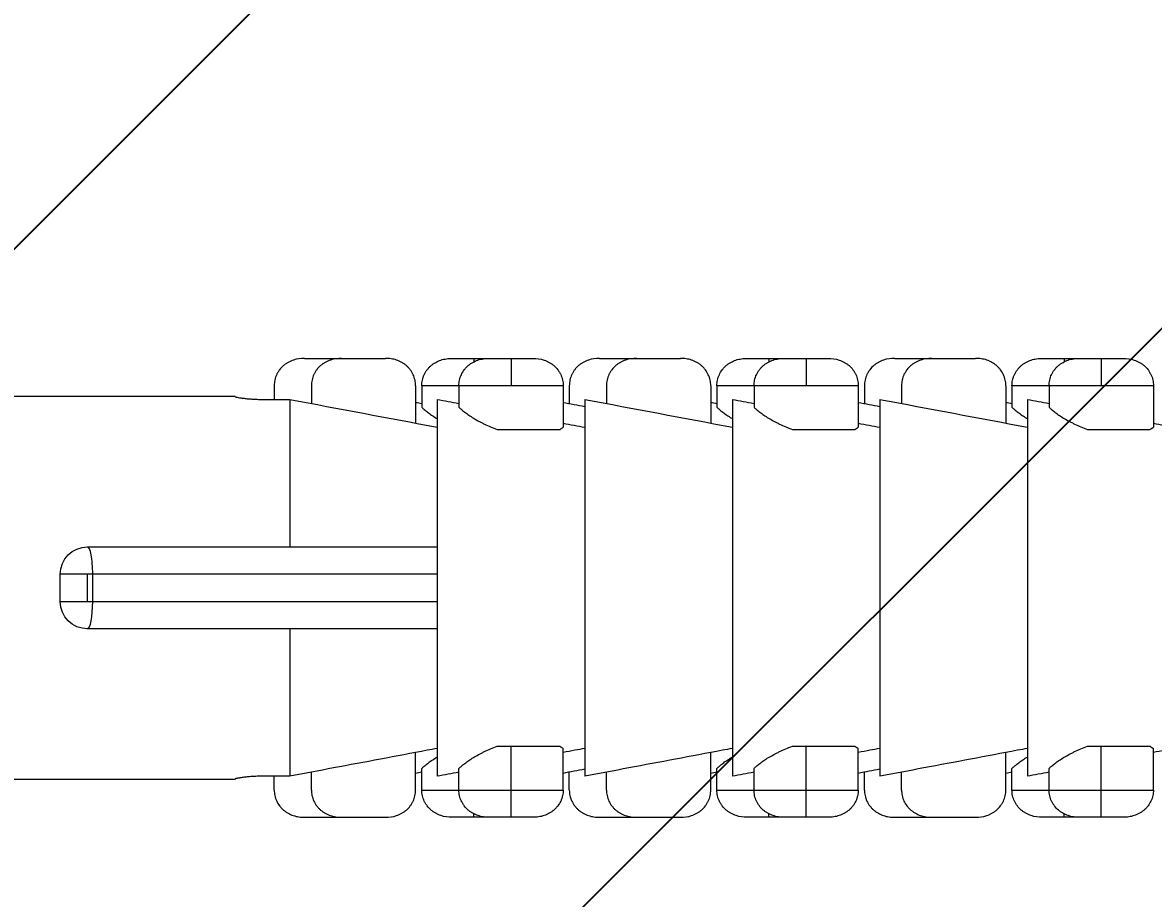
# Model space of a CAD drawing. Header units: millimetres. Extents: x 2433 to 4809, y -10272 to -6912.
# Drawn here: x 4403.31 to 4424, y -9527.09 to -9511.06 of the extents above; entities that cross this region are included whole.
import ezdxf

# ---------------------------------------------------------------- set-up
doc = ezdxf.new("R2010")
doc.units = ezdxf.units.MM
doc.layers.add('DIM', color=3, linetype='Continuous', lineweight=13)
doc.layers.add('hatch', color=2, linetype='Continuous')
doc.styles.add('ARIAL', font='arial.ttf')
doc.dimstyles.get("Standard").update_dxf_attribs({"dimtxt": 15, "dimasz": 15, "dimexe": 0.18, "dimexo": 0.0625, "dimgap": 4, "dimtad": 0, "dimtih": 1, "dimtoh": 1, "dimdec": 1, "dimdsep": 46, "dimtxsty": 'ARIAL', "dimcen": 0, "dimclrd": 3, "dimclre": 3, "dimclrt": 3, "dimadec": 0, "dimazin": 0, "dimtfac": 1, "dimtdec": 1, "dimtofl": 0, "dimtmove": 0, "dimatfit": 3, "dimfxl": 1, "dimtolj": 1, "dimtzin": 0, "dimarcsym": 0})

# ---------------------------------------------------------------- blocks, each defined once
blk = doc.blocks.new('*D52')
at = {"layer": 'Defpoints', "color": 0, "transparency": 16777216}
for p in [(4571.19, -9105.467), (4571.19, -9105.467), (4388.361, -9574.132)]:
    blk.add_point(p, dxfattribs=at)
at = {"layer": 'DIM', "color": 3, "lineweight": -2, "transparency": 16777216}
for p, q in [((4571.252, -9105.467), (4571.37, -9105.467)), ((4571.19, -9123.467), (4571.19, -9325.61)), ((4571.19, -9556.132), (4571.19, -9353.99)), ((4388.424, -9574.132), (4571.37, -9574.132))]:
    blk.add_line(p, q, dxfattribs=at)
at = {"layer": 'DIM', "color": 3, "transparency": 16777216}
for points in [[(4568.19, -9123.467), (4574.19, -9123.467), (4571.19, -9105.467)], [(4568.19, -9556.132), (4574.19, -9556.132), (4571.19, -9574.132)]]:
    blk.add_solid(points, dxfattribs=at)
at = {"layer": 'DIM', "color": 3, "transparency": 16777216, "insert": (4571.19, -9339.8), "char_height": 18, "attachment_point": 5, "style": 'ARIAL'}
blk.add_mtext('\\A1;468.7', dxfattribs=at)

msp = doc.modelspace()

# ---------------------------------------------------------------- hatches: boundary and pattern name
at = {"layer": 'hatch'}
h = msp.add_hatch(dxfattribs=at)
h.set_pattern_fill('ANSI31', color=256, scale=5)
h.set_pattern_definition([(45, (-10748.396, -4416.275), (-11.22532, 11.22532), [])])
h.paths.add_polyline_path([(4388.361, -9950.155), (4438.361, -9950.155), (4438.361, -7879.589), (4388.361, -7879.589)])

# ---------------------------------------------------------------- linework, layer by layer
at = {"linetype": 'Continuous', "lineweight": 18, "extrusion": (-1, -2.22045e-16, 0)}
for p, q in [((4408.468, -9517.203), (4409.148, -9517.203)), ((4409.148, -9517.203), (4409.948, -9517.203)), ((4411.168, -9517.203), (4411.568, -9517.203)), ((4411.568, -9517.203), (4411.854, -9517.203)), ((4411.848, -9517.203), (4412.248, -9517.203)), ((4412.248, -9517.203), (4412.648, -9517.203)), ((4413.868, -9517.203), (4414.548, -9517.203)), ((4414.548, -9517.203), (4415.348, -9517.203)), ((4416.568, -9517.203), (4416.968, -9517.203)), ((4416.968, -9517.203), (4417.254, -9517.203)), ((4417.248, -9517.203), (4417.648, -9517.203)), ((4417.648, -9517.203), (4418.048, -9517.203)), ((4419.268, -9517.203), (4419.948, -9517.203)), ((4419.948, -9517.203), (4420.748, -9517.203)), ((4421.968, -9517.203), (4422.368, -9517.203)), ((4422.368, -9517.203), (4422.654, -9517.203)), ((4422.648, -9517.203), (4423.048, -9517.203)), ((4423.048, -9517.203), (4423.448, -9517.203)), ((4407.914, -9517.703), (4407.914, -9517.955)), ((4408.594, -9517.703), (4408.594, -9518.029)), ((4410.502, -9517.703), (4410.502, -9518.389)), ((4410.614, -9517.703), (4410.614, -9518.096)), ((4411.294, -9517.703), (4411.294, -9518.096)), ((4413.202, -9517.703), (4413.202, -9518.464)), ((4413.314, -9517.703), (4413.314, -9518.029)), ((4413.994, -9517.703), (4413.994, -9518.029)), ((4415.902, -9517.703), (4415.902, -9518.389)), ((4416.014, -9517.703), (4416.014, -9518.096)), ((4416.694, -9517.703), (4416.694, -9518.096)), ((4418.602, -9517.703), (4418.602, -9518.464)), ((4418.714, -9517.703), (4418.714, -9518.029)), ((4419.394, -9517.703), (4419.394, -9518.029)), ((4421.302, -9517.703), (4421.302, -9518.389)), ((4421.414, -9517.703), (4421.414, -9518.096)), ((4422.094, -9517.703), (4422.094, -9518.096)), ((4424.002, -9517.703), (4424.002, -9518.464)), ((4407.198, -9517.903), (4402.198, -9517.903)), ((4407.198, -9517.903), (4407.198, -9517.904)), ((4407.698, -9517.955), (4408.198, -9517.955)), ((4408.198, -9517.955), (4408.198, -9520.653)), ((4410.898, -9517.955), (4410.898, -9521.403)), ((4413.598, -9517.955), (4413.598, -9521.403)), ((4416.298, -9517.955), (4416.298, -9521.403)), ((4418.998, -9517.955), (4418.998, -9521.403)), ((4421.698, -9517.955), (4421.698, -9521.403)), ((4411.996, -9518.503), (4413.14, -9518.503)), ((4417.396, -9518.503), (4418.54, -9518.503)), ((4422.796, -9518.503), (4423.94, -9518.503)), ((4404.498, -9520.653), (4410.898, -9520.653)), ((4403.998, -9521.653), (4403.998, -9521.153)), ((4410.898, -9521.403), (4410.898, -9524.851)), ((4413.598, -9521.403), (4413.598, -9524.851)), ((4416.298, -9521.403), (4416.298, -9524.851)), ((4418.998, -9521.403), (4418.998, -9524.851)), ((4421.698, -9521.403), (4421.698, -9524.851)), ((4410.898, -9522.153), (4404.498, -9522.153)), ((4408.198, -9522.153), (4408.198, -9524.851)), ((4411.996, -9524.303), (4412.248, -9524.303)), ((4412.248, -9524.303), (4413.14, -9524.303)), ((4417.396, -9524.303), (4417.648, -9524.303)), ((4417.648, -9524.303), (4418.54, -9524.303)), ((4422.796, -9524.303), (4423.048, -9524.303)), ((4423.048, -9524.303), (4423.94, -9524.303)), ((4410.502, -9525.103), (4410.502, -9524.417)), ((4413.202, -9525.103), (4413.202, -9524.341)), ((4415.902, -9525.103), (4415.902, -9524.417)), ((4418.602, -9525.103), (4418.602, -9524.341)), ((4421.302, -9525.103), (4421.302, -9524.417)), ((4424.002, -9525.103), (4424.002, -9524.341)), ((4410.614, -9525.103), (4410.614, -9524.709)), ((4411.294, -9525.103), (4411.294, -9524.709)), ((4416.014, -9525.103), (4416.014, -9524.709)), ((4416.694, -9525.103), (4416.694, -9524.709)), ((4421.414, -9525.103), (4421.414, -9524.709)), ((4422.094, -9525.103), (4422.094, -9524.709)), ((4402.198, -9524.903), (4407.198, -9524.903)), ((4407.198, -9524.901), (4407.198, -9524.903)), ((4408.198, -9524.851), (4407.698, -9524.851)), ((4407.914, -9525.103), (4407.914, -9524.851)), ((4408.594, -9525.103), (4408.594, -9524.776)), ((4413.314, -9525.103), (4413.314, -9524.776)), ((4413.994, -9525.103), (4413.994, -9524.776)), ((4418.714, -9525.103), (4418.714, -9524.776)), ((4419.394, -9525.103), (4419.394, -9524.776)), ((4408.468, -9525.603), (4409.148, -9525.603)), ((4409.148, -9525.603), (4409.948, -9525.603)), ((4411.568, -9525.603), (4411.168, -9525.603)), ((4411.852, -9525.603), (4411.568, -9525.603)), ((4412.248, -9525.603), (4411.848, -9525.603)), ((4412.648, -9525.603), (4412.248, -9525.603)), ((4413.868, -9525.603), (4414.548, -9525.603)), ((4414.548, -9525.603), (4415.348, -9525.603)), ((4416.968, -9525.603), (4416.568, -9525.603)), ((4417.248, -9525.603), (4416.968, -9525.603)), ((4417.648, -9525.603), (4417.248, -9525.603)), ((4418.048, -9525.603), (4417.648, -9525.603)), ((4419.268, -9525.603), (4419.948, -9525.603)), ((4419.948, -9525.603), (4420.748, -9525.603)), ((4422.368, -9525.603), (4421.968, -9525.603)), ((4422.652, -9525.603), (4422.368, -9525.603)), ((4423.048, -9525.603), (4422.648, -9525.603)), ((4423.448, -9525.603), (4423.048, -9525.603))]:
    msp.add_line(p, q, dxfattribs=at)
at = {"linetype": 'Continuous', "lineweight": 13, "extrusion": (-1, -2.22045e-16, 0)}
for p, q in [((4411.568, -9517.203), (4411.568, -9517.266)), ((4412.248, -9517.203), (4412.248, -9517.703)), ((4416.968, -9517.203), (4416.968, -9517.266)), ((4417.648, -9517.203), (4417.648, -9517.703)), ((4422.368, -9517.203), (4422.368, -9517.266)), ((4423.048, -9517.203), (4423.048, -9517.703)), ((4411.294, -9517.703), (4410.614, -9517.703)), ((4412.248, -9517.703), (4411.294, -9517.703)), ((4413.202, -9517.703), (4412.248, -9517.703)), ((4416.69, -9517.703), (4416.014, -9517.703)), ((4417.648, -9517.703), (4416.694, -9517.703)), ((4418.602, -9517.703), (4417.648, -9517.703)), ((4422.09, -9517.703), (4421.414, -9517.703)), ((4423.048, -9517.703), (4422.094, -9517.703)), ((4424.002, -9517.703), (4423.048, -9517.703)), ((4404.498, -9521.153), (4403.998, -9521.153)), ((4404.593, -9521.153), (4404.498, -9521.153)), ((4404.498, -9521.653), (4404.498, -9521.153)), ((4410.898, -9521.153), (4404.593, -9521.153)), ((4404.593, -9521.653), (4404.593, -9521.153)), ((4403.998, -9521.653), (4404.498, -9521.653)), ((4404.498, -9521.653), (4404.593, -9521.653)), ((4404.593, -9521.653), (4410.898, -9521.653)), ((4412.248, -9525.103), (4412.248, -9524.303)), ((4417.648, -9525.103), (4417.648, -9524.303)), ((4423.048, -9525.103), (4423.048, -9524.303)), ((4410.614, -9525.103), (4411.294, -9525.103)), ((4411.294, -9525.103), (4412.248, -9525.103)), ((4412.248, -9525.103), (4413.202, -9525.103)), ((4412.248, -9525.603), (4412.248, -9525.103)), ((4416.014, -9525.103), (4416.689, -9525.103)), ((4416.694, -9525.103), (4417.648, -9525.103)), ((4417.648, -9525.103), (4418.602, -9525.103)), ((4417.648, -9525.603), (4417.648, -9525.103)), ((4421.414, -9525.103), (4422.089, -9525.103)), ((4422.094, -9525.103), (4423.048, -9525.103)), ((4423.048, -9525.103), (4424.002, -9525.103)), ((4423.048, -9525.603), (4423.048, -9525.103)), ((4411.568, -9525.603), (4411.568, -9525.539)), ((4416.968, -9525.603), (4416.968, -9525.539)), ((4422.368, -9525.603), (4422.368, -9525.539))]:
    msp.add_line(p, q, dxfattribs=at)
at = {"linetype": 'Continuous', "lineweight": 18, "extrusion": (0, 0, -1)}
for centre, start, end in [((-4404.498, -9521.153), 0, 90), ((-4404.498, -9521.653), 270, 0)]:
    msp.add_arc(centre, 0.5, start, end, dxfattribs=at)
at = {"linetype": 'Continuous', "lineweight": 13}
for centre, start_param, end_param in [((4404.498, -9521.153), 1.570796, 3.141593), ((4404.498, -9521.653), 0, 1.570796)]:
    msp.add_ellipse(centre, major_axis=(0, -0.5), ratio=0.190423, start_param=start_param, end_param=end_param, dxfattribs=at)
at = {"linetype": 'Continuous', "lineweight": 18}
for points, knots in [([(4408.468, -9517.203), (4408.399, -9517.203), (4408.33, -9517.212), (4408.248, -9517.24), (4408.232, -9517.246), (4408.2, -9517.26), (4408.169, -9517.275), (4408.14, -9517.294), (4408.118, -9517.309), (4408.111, -9517.314), (4408.098, -9517.325), (4408.091, -9517.33), (4408.058, -9517.359), (4408.034, -9517.384), (4408.003, -9517.425), (4407.993, -9517.44), (4407.979, -9517.462), (4407.975, -9517.47), (4407.967, -9517.485), (4407.963, -9517.493), (4407.945, -9517.532), (4407.934, -9517.565), (4407.922, -9517.616), (4407.919, -9517.633), (4407.915, -9517.668), (4407.914, -9517.685), (4407.914, -9517.703)], [0, 0, 0, 0, 0.25, 0.25, 0.3125, 0.3125, 0.375, 0.4375, 0.4375, 0.46875, 0.46875, 0.5, 0.5, 0.625, 0.625, 0.6875, 0.6875, 0.71875, 0.71875, 0.75, 0.75, 0.875, 0.875, 0.9375, 0.9375, 1, 1, 1, 1]), ([(4409.148, -9517.203), (4409.078, -9517.203), (4409.01, -9517.212), (4408.927, -9517.24), (4408.911, -9517.246), (4408.879, -9517.26), (4408.848, -9517.275), (4408.819, -9517.294), (4408.798, -9517.309), (4408.791, -9517.314), (4408.777, -9517.325), (4408.77, -9517.33), (4408.737, -9517.359), (4408.713, -9517.384), (4408.682, -9517.425), (4408.672, -9517.44), (4408.659, -9517.462), (4408.655, -9517.47), (4408.646, -9517.485), (4408.642, -9517.493), (4408.624, -9517.532), (4408.613, -9517.565), (4408.602, -9517.616), (4408.599, -9517.633), (4408.595, -9517.668), (4408.594, -9517.685), (4408.594, -9517.703)], [0, 0, 0, 0, 0.25, 0.25, 0.3125, 0.3125, 0.375, 0.4375, 0.4375, 0.46875, 0.46875, 0.5, 0.5, 0.625, 0.625, 0.6875, 0.6875, 0.71875, 0.71875, 0.75, 0.75, 0.875, 0.875, 0.9375, 0.9375, 1, 1, 1, 1]), ([(4410.502, -9517.703), (4410.502, -9517.668), (4410.498, -9517.633), (4410.487, -9517.583), (4410.482, -9517.566), (4410.471, -9517.533), (4410.464, -9517.517), (4410.443, -9517.47), (4410.425, -9517.44), (4410.399, -9517.405), (4410.393, -9517.399), (4410.382, -9517.385), (4410.364, -9517.366), (4410.333, -9517.336), (4410.306, -9517.314), (4410.278, -9517.294), (4410.263, -9517.285), (4410.217, -9517.26), (4410.186, -9517.246), (4410.136, -9517.229), (4410.12, -9517.224), (4410.086, -9517.216), (4410.069, -9517.213), (4410.017, -9517.205), (4409.983, -9517.203), (4409.948, -9517.203)], [0, 0, 0, 0, 0.125, 0.125, 0.1875, 0.1875, 0.25, 0.25, 0.375, 0.375, 0.40625, 0.40625, 0.4375, 0.5, 0.5625, 0.5625, 0.625, 0.625, 0.75, 0.75, 0.8125, 0.8125, 0.875, 0.875, 1, 1, 1, 1]), ([(4410.614, -9517.703), (4410.614, -9517.668), (4410.618, -9517.633), (4410.629, -9517.583), (4410.634, -9517.566), (4410.645, -9517.533), (4410.652, -9517.517), (4410.674, -9517.47), (4410.691, -9517.44), (4410.718, -9517.405), (4410.723, -9517.399), (4410.734, -9517.385), (4410.752, -9517.366), (4410.783, -9517.336), (4410.81, -9517.314), (4410.839, -9517.294), (4410.854, -9517.285), (4410.899, -9517.26), (4410.93, -9517.246), (4410.98, -9517.229), (4410.997, -9517.224), (4411.031, -9517.216), (4411.048, -9517.213), (4411.099, -9517.205), (4411.134, -9517.203), (4411.168, -9517.203)], [0, 0, 0, 0, 0.125, 0.125, 0.1875, 0.1875, 0.25, 0.25, 0.375, 0.375, 0.40625, 0.40625, 0.4375, 0.5, 0.5625, 0.5625, 0.625, 0.625, 0.75, 0.75, 0.8125, 0.8125, 0.875, 0.875, 1, 1, 1, 1]), ([(4411.294, -9517.703), (4411.294, -9517.668), (4411.298, -9517.633), (4411.309, -9517.583), (4411.314, -9517.566), (4411.325, -9517.533), (4411.331, -9517.517), (4411.353, -9517.47), (4411.371, -9517.44), (4411.397, -9517.405), (4411.403, -9517.399), (4411.414, -9517.385), (4411.431, -9517.366), (4411.462, -9517.336), (4411.49, -9517.314), (4411.518, -9517.294), (4411.533, -9517.285), (4411.578, -9517.26), (4411.61, -9517.246), (4411.659, -9517.229), (4411.676, -9517.224), (4411.71, -9517.216), (4411.727, -9517.213), (4411.778, -9517.205), (4411.813, -9517.203), (4411.848, -9517.203)], [0, 0, 0, 0, 0.125, 0.125, 0.1875, 0.1875, 0.25, 0.25, 0.375, 0.375, 0.40625, 0.40625, 0.4375, 0.5, 0.5625, 0.5625, 0.625, 0.625, 0.75, 0.75, 0.8125, 0.8125, 0.875, 0.875, 1, 1, 1, 1]), ([(4412.648, -9517.203), (4412.718, -9517.203), (4412.786, -9517.212), (4412.868, -9517.24), (4412.885, -9517.246), (4412.916, -9517.26), (4412.947, -9517.275), (4412.977, -9517.294), (4412.998, -9517.309), (4413.005, -9517.314), (4413.019, -9517.325), (4413.026, -9517.33), (4413.059, -9517.359), (4413.082, -9517.384), (4413.114, -9517.425), (4413.123, -9517.44), (4413.137, -9517.462), (4413.141, -9517.47), (4413.149, -9517.485), (4413.153, -9517.493), (4413.172, -9517.532), (4413.183, -9517.565), (4413.194, -9517.616), (4413.197, -9517.633), (4413.201, -9517.668), (4413.202, -9517.685), (4413.202, -9517.703)], [0, 0, 0, 0, 0.25, 0.25, 0.3125, 0.3125, 0.375, 0.4375, 0.4375, 0.46875, 0.46875, 0.5, 0.5, 0.625, 0.625, 0.6875, 0.6875, 0.71875, 0.71875, 0.75, 0.75, 0.875, 0.875, 0.9375, 0.9375, 1, 1, 1, 1]), ([(4413.868, -9517.203), (4413.799, -9517.203), (4413.73, -9517.212), (4413.648, -9517.24), (4413.632, -9517.246), (4413.6, -9517.26), (4413.569, -9517.275), (4413.54, -9517.294), (4413.518, -9517.309), (4413.511, -9517.314), (4413.498, -9517.325), (4413.491, -9517.33), (4413.458, -9517.359), (4413.434, -9517.384), (4413.403, -9517.425), (4413.393, -9517.44), (4413.379, -9517.462), (4413.375, -9517.47), (4413.367, -9517.485), (4413.363, -9517.493), (4413.345, -9517.532), (4413.334, -9517.565), (4413.322, -9517.616), (4413.319, -9517.633), (4413.315, -9517.668), (4413.314, -9517.685), (4413.314, -9517.703)], [0, 0, 0, 0, 0.25, 0.25, 0.3125, 0.3125, 0.375, 0.4375, 0.4375, 0.46875, 0.46875, 0.5, 0.5, 0.625, 0.625, 0.6875, 0.6875, 0.71875, 0.71875, 0.75, 0.75, 0.875, 0.875, 0.9375, 0.9375, 1, 1, 1, 1]), ([(4414.548, -9517.203), (4414.478, -9517.203), (4414.41, -9517.212), (4414.327, -9517.24), (4414.311, -9517.246), (4414.279, -9517.26), (4414.248, -9517.275), (4414.219, -9517.294), (4414.198, -9517.309), (4414.191, -9517.314), (4414.177, -9517.325), (4414.17, -9517.33), (4414.137, -9517.359), (4414.113, -9517.384), (4414.082, -9517.425), (4414.072, -9517.44), (4414.059, -9517.462), (4414.055, -9517.47), (4414.046, -9517.485), (4414.042, -9517.493), (4414.024, -9517.532), (4414.013, -9517.565), (4414.002, -9517.616), (4413.999, -9517.633), (4413.995, -9517.668), (4413.994, -9517.685), (4413.994, -9517.703)], [0, 0, 0, 0, 0.25, 0.25, 0.3125, 0.3125, 0.375, 0.4375, 0.4375, 0.46875, 0.46875, 0.5, 0.5, 0.625, 0.625, 0.6875, 0.6875, 0.71875, 0.71875, 0.75, 0.75, 0.875, 0.875, 0.9375, 0.9375, 1, 1, 1, 1]), ([(4415.902, -9517.703), (4415.902, -9517.668), (4415.898, -9517.633), (4415.887, -9517.583), (4415.882, -9517.566), (4415.871, -9517.533), (4415.864, -9517.517), (4415.843, -9517.47), (4415.825, -9517.44), (4415.799, -9517.405), (4415.793, -9517.399), (4415.782, -9517.385), (4415.764, -9517.366), (4415.733, -9517.336), (4415.706, -9517.314), (4415.678, -9517.294), (4415.663, -9517.285), (4415.617, -9517.26), (4415.586, -9517.246), (4415.536, -9517.229), (4415.52, -9517.224), (4415.486, -9517.216), (4415.469, -9517.213), (4415.417, -9517.205), (4415.383, -9517.203), (4415.348, -9517.203)], [0, 0, 0, 0, 0.125, 0.125, 0.1875, 0.1875, 0.25, 0.25, 0.375, 0.375, 0.40625, 0.40625, 0.4375, 0.5, 0.5625, 0.5625, 0.625, 0.625, 0.75, 0.75, 0.8125, 0.8125, 0.875, 0.875, 1, 1, 1, 1]), ([(4416.014, -9517.703), (4416.014, -9517.668), (4416.018, -9517.633), (4416.029, -9517.583), (4416.034, -9517.566), (4416.045, -9517.533), (4416.052, -9517.517), (4416.074, -9517.47), (4416.091, -9517.44), (4416.118, -9517.405), (4416.123, -9517.399), (4416.134, -9517.385), (4416.152, -9517.366), (4416.183, -9517.336), (4416.21, -9517.314), (4416.239, -9517.294), (4416.254, -9517.285), (4416.299, -9517.26), (4416.33, -9517.246), (4416.38, -9517.229), (4416.397, -9517.224), (4416.431, -9517.216), (4416.448, -9517.213), (4416.499, -9517.205), (4416.534, -9517.203), (4416.568, -9517.203)], [0, 0, 0, 0, 0.125, 0.125, 0.1875, 0.1875, 0.25, 0.25, 0.375, 0.375, 0.40625, 0.40625, 0.4375, 0.5, 0.5625, 0.5625, 0.625, 0.625, 0.75, 0.75, 0.8125, 0.8125, 0.875, 0.875, 1, 1, 1, 1]), ([(4416.694, -9517.703), (4416.694, -9517.668), (4416.698, -9517.633), (4416.709, -9517.583), (4416.714, -9517.566), (4416.725, -9517.533), (4416.731, -9517.517), (4416.753, -9517.47), (4416.771, -9517.44), (4416.797, -9517.405), (4416.803, -9517.399), (4416.814, -9517.385), (4416.831, -9517.366), (4416.862, -9517.336), (4416.89, -9517.314), (4416.918, -9517.294), (4416.933, -9517.285), (4416.978, -9517.26), (4417.01, -9517.246), (4417.059, -9517.229), (4417.076, -9517.224), (4417.11, -9517.216), (4417.127, -9517.213), (4417.178, -9517.205), (4417.213, -9517.203), (4417.248, -9517.203)], [0, 0, 0, 0, 0.125, 0.125, 0.1875, 0.1875, 0.25, 0.25, 0.375, 0.375, 0.40625, 0.40625, 0.4375, 0.5, 0.5625, 0.5625, 0.625, 0.625, 0.75, 0.75, 0.8125, 0.8125, 0.875, 0.875, 1, 1, 1, 1]), ([(4418.048, -9517.203), (4418.118, -9517.203), (4418.186, -9517.212), (4418.268, -9517.24), (4418.285, -9517.246), (4418.316, -9517.26), (4418.347, -9517.275), (4418.377, -9517.294), (4418.398, -9517.309), (4418.405, -9517.314), (4418.419, -9517.325), (4418.426, -9517.33), (4418.459, -9517.359), (4418.482, -9517.384), (4418.514, -9517.425), (4418.523, -9517.44), (4418.537, -9517.462), (4418.541, -9517.47), (4418.549, -9517.485), (4418.553, -9517.493), (4418.572, -9517.532), (4418.583, -9517.565), (4418.594, -9517.616), (4418.597, -9517.633), (4418.601, -9517.668), (4418.602, -9517.685), (4418.602, -9517.703)], [0, 0, 0, 0, 0.25, 0.25, 0.3125, 0.3125, 0.375, 0.4375, 0.4375, 0.46875, 0.46875, 0.5, 0.5, 0.625, 0.625, 0.6875, 0.6875, 0.71875, 0.71875, 0.75, 0.75, 0.875, 0.875, 0.9375, 0.9375, 1, 1, 1, 1]), ([(4419.268, -9517.203), (4419.199, -9517.203), (4419.13, -9517.212), (4419.048, -9517.24), (4419.032, -9517.246), (4419, -9517.26), (4418.969, -9517.275), (4418.94, -9517.294), (4418.918, -9517.309), (4418.911, -9517.314), (4418.898, -9517.325), (4418.891, -9517.33), (4418.858, -9517.359), (4418.834, -9517.384), (4418.803, -9517.425), (4418.793, -9517.44), (4418.779, -9517.462), (4418.775, -9517.47), (4418.767, -9517.485), (4418.763, -9517.493), (4418.745, -9517.532), (4418.734, -9517.565), (4418.722, -9517.616), (4418.719, -9517.633), (4418.715, -9517.668), (4418.714, -9517.685), (4418.714, -9517.703)], [0, 0, 0, 0, 0.25, 0.25, 0.3125, 0.3125, 0.375, 0.4375, 0.4375, 0.46875, 0.46875, 0.5, 0.5, 0.625, 0.625, 0.6875, 0.6875, 0.71875, 0.71875, 0.75, 0.75, 0.875, 0.875, 0.9375, 0.9375, 1, 1, 1, 1]), ([(4419.948, -9517.203), (4419.878, -9517.203), (4419.81, -9517.212), (4419.727, -9517.24), (4419.711, -9517.246), (4419.679, -9517.26), (4419.648, -9517.275), (4419.619, -9517.294), (4419.598, -9517.309), (4419.591, -9517.314), (4419.577, -9517.325), (4419.57, -9517.33), (4419.537, -9517.359), (4419.513, -9517.384), (4419.482, -9517.425), (4419.472, -9517.44), (4419.459, -9517.462), (4419.455, -9517.47), (4419.446, -9517.485), (4419.442, -9517.493), (4419.424, -9517.532), (4419.413, -9517.565), (4419.402, -9517.616), (4419.399, -9517.633), (4419.395, -9517.668), (4419.394, -9517.685), (4419.394, -9517.703)], [0, 0, 0, 0, 0.25, 0.25, 0.3125, 0.3125, 0.375, 0.4375, 0.4375, 0.46875, 0.46875, 0.5, 0.5, 0.625, 0.625, 0.6875, 0.6875, 0.71875, 0.71875, 0.75, 0.75, 0.875, 0.875, 0.9375, 0.9375, 1, 1, 1, 1]), ([(4421.302, -9517.703), (4421.302, -9517.668), (4421.298, -9517.633), (4421.287, -9517.583), (4421.282, -9517.566), (4421.271, -9517.533), (4421.264, -9517.517), (4421.243, -9517.47), (4421.225, -9517.44), (4421.199, -9517.405), (4421.193, -9517.399), (4421.182, -9517.385), (4421.164, -9517.366), (4421.133, -9517.336), (4421.106, -9517.314), (4421.078, -9517.294), (4421.063, -9517.285), (4421.017, -9517.26), (4420.986, -9517.246), (4420.936, -9517.229), (4420.92, -9517.224), (4420.886, -9517.216), (4420.869, -9517.213), (4420.817, -9517.205), (4420.783, -9517.203), (4420.748, -9517.203)], [0, 0, 0, 0, 0.125, 0.125, 0.1875, 0.1875, 0.25, 0.25, 0.375, 0.375, 0.40625, 0.40625, 0.4375, 0.5, 0.5625, 0.5625, 0.625, 0.625, 0.75, 0.75, 0.8125, 0.8125, 0.875, 0.875, 1, 1, 1, 1]), ([(4421.414, -9517.703), (4421.414, -9517.668), (4421.418, -9517.633), (4421.429, -9517.583), (4421.434, -9517.566), (4421.445, -9517.533), (4421.452, -9517.517), (4421.474, -9517.47), (4421.491, -9517.44), (4421.518, -9517.405), (4421.523, -9517.399), (4421.534, -9517.385), (4421.552, -9517.366), (4421.583, -9517.336), (4421.61, -9517.314), (4421.639, -9517.294), (4421.654, -9517.285), (4421.699, -9517.26), (4421.73, -9517.246), (4421.78, -9517.229), (4421.797, -9517.224), (4421.831, -9517.216), (4421.848, -9517.213), (4421.899, -9517.205), (4421.934, -9517.203), (4421.968, -9517.203)], [0, 0, 0, 0, 0.125, 0.125, 0.1875, 0.1875, 0.25, 0.25, 0.375, 0.375, 0.40625, 0.40625, 0.4375, 0.5, 0.5625, 0.5625, 0.625, 0.625, 0.75, 0.75, 0.8125, 0.8125, 0.875, 0.875, 1, 1, 1, 1]), ([(4422.094, -9517.703), (4422.094, -9517.668), (4422.098, -9517.633), (4422.109, -9517.583), (4422.114, -9517.566), (4422.125, -9517.533), (4422.131, -9517.517), (4422.153, -9517.47), (4422.171, -9517.44), (4422.197, -9517.405), (4422.203, -9517.399), (4422.214, -9517.385), (4422.231, -9517.366), (4422.262, -9517.336), (4422.29, -9517.314), (4422.318, -9517.294), (4422.333, -9517.285), (4422.378, -9517.26), (4422.41, -9517.246), (4422.459, -9517.229), (4422.476, -9517.224), (4422.51, -9517.216), (4422.527, -9517.213), (4422.578, -9517.205), (4422.613, -9517.203), (4422.648, -9517.203)], [0, 0, 0, 0, 0.125, 0.125, 0.1875, 0.1875, 0.25, 0.25, 0.375, 0.375, 0.40625, 0.40625, 0.4375, 0.5, 0.5625, 0.5625, 0.625, 0.625, 0.75, 0.75, 0.8125, 0.8125, 0.875, 0.875, 1, 1, 1, 1]), ([(4423.448, -9517.203), (4423.518, -9517.203), (4423.586, -9517.212), (4423.668, -9517.24), (4423.685, -9517.246), (4423.716, -9517.26), (4423.747, -9517.275), (4423.777, -9517.294), (4423.798, -9517.309), (4423.805, -9517.314), (4423.819, -9517.325), (4423.826, -9517.33), (4423.859, -9517.359), (4423.882, -9517.384), (4423.914, -9517.425), (4423.923, -9517.44), (4423.937, -9517.462), (4423.941, -9517.47), (4423.949, -9517.485), (4423.953, -9517.493), (4423.972, -9517.532), (4423.983, -9517.565), (4423.994, -9517.616), (4423.997, -9517.633), (4424.001, -9517.668), (4424.002, -9517.685), (4424.002, -9517.703)], [0, 0, 0, 0, 0.25, 0.25, 0.3125, 0.3125, 0.375, 0.4375, 0.4375, 0.46875, 0.46875, 0.5, 0.5, 0.625, 0.625, 0.6875, 0.6875, 0.71875, 0.71875, 0.75, 0.75, 0.875, 0.875, 0.9375, 0.9375, 1, 1, 1, 1]), ([(4407.198, -9517.904), (4407.198, -9517.905), (4407.201, -9517.907), (4407.211, -9517.909), (4407.215, -9517.91), (4407.224, -9517.913), (4407.23, -9517.914), (4407.249, -9517.917), (4407.264, -9517.92), (4407.291, -9517.925), (4407.301, -9517.926), (4407.322, -9517.929), (4407.333, -9517.931), (4407.367, -9517.935), (4407.392, -9517.938), (4407.426, -9517.942), (4407.433, -9517.942), (4407.447, -9517.944), (4407.469, -9517.945), (4407.506, -9517.948), (4407.536, -9517.95), (4407.567, -9517.952), (4407.584, -9517.952), (4407.632, -9517.954), (4407.665, -9517.955), (4407.698, -9517.955)], [0, 0, 0, 0, 0.125, 0.125, 0.1875, 0.1875, 0.25, 0.25, 0.375, 0.375, 0.4375, 0.4375, 0.5, 0.5, 0.625, 0.625, 0.65625, 0.65625, 0.6875, 0.75, 0.8125, 0.8125, 0.875, 0.875, 1, 1, 1, 1]), ([(4410.614, -9518.096), (4410.628, -9518.11), (4410.643, -9518.125), (4410.679, -9518.156), (4410.699, -9518.172), (4410.733, -9518.198), (4410.744, -9518.206), (4410.769, -9518.224), (4410.782, -9518.233), (4410.822, -9518.26), (4410.85, -9518.278), (4410.883, -9518.298), (4410.885, -9518.299), (4410.888, -9518.301)], [0, 0, 0, 0, 0.244671, 0.244671, 0.489341, 0.489341, 0.611677, 0.611677, 0.734012, 0.734012, 0.978683, 0.978683, 1, 1, 1, 1]), ([(4411.294, -9518.096), (4411.307, -9518.11), (4411.323, -9518.125), (4411.358, -9518.156), (4411.378, -9518.172), (4411.412, -9518.198), (4411.424, -9518.206), (4411.448, -9518.224), (4411.461, -9518.233), (4411.501, -9518.26), (4411.529, -9518.278), (4411.589, -9518.314), (4411.621, -9518.333), (4411.672, -9518.36), (4411.689, -9518.369), (4411.724, -9518.387), (4411.742, -9518.396), (4411.797, -9518.423), (4411.835, -9518.44), (4411.913, -9518.472), (4411.954, -9518.488), (4411.996, -9518.503)], [0, 0, 0, 0, 0.125, 0.125, 0.25, 0.25, 0.3125, 0.3125, 0.375, 0.375, 0.5, 0.5, 0.625, 0.625, 0.6875, 0.6875, 0.75, 0.75, 0.875, 0.875, 1, 1, 1, 1]), ([(4416.014, -9518.096), (4416.028, -9518.11), (4416.043, -9518.125), (4416.079, -9518.156), (4416.099, -9518.172), (4416.133, -9518.198), (4416.144, -9518.206), (4416.169, -9518.224), (4416.182, -9518.233), (4416.222, -9518.26), (4416.25, -9518.278), (4416.283, -9518.298), (4416.285, -9518.299), (4416.288, -9518.301)], [0, 0, 0, 0, 0.244671, 0.244671, 0.489341, 0.489341, 0.611677, 0.611677, 0.734012, 0.734012, 0.978683, 0.978683, 1, 1, 1, 1]), ([(4416.694, -9518.096), (4416.707, -9518.11), (4416.723, -9518.125), (4416.758, -9518.156), (4416.778, -9518.172), (4416.812, -9518.198), (4416.824, -9518.206), (4416.848, -9518.224), (4416.861, -9518.233), (4416.901, -9518.26), (4416.929, -9518.278), (4416.989, -9518.314), (4417.021, -9518.333), (4417.072, -9518.36), (4417.089, -9518.369), (4417.124, -9518.387), (4417.142, -9518.396), (4417.197, -9518.423), (4417.235, -9518.44), (4417.313, -9518.472), (4417.354, -9518.488), (4417.396, -9518.503)], [0, 0, 0, 0, 0.125, 0.125, 0.25, 0.25, 0.3125, 0.3125, 0.375, 0.375, 0.5, 0.5, 0.625, 0.625, 0.6875, 0.6875, 0.75, 0.75, 0.875, 0.875, 1, 1, 1, 1]), ([(4421.414, -9518.096), (4421.428, -9518.11), (4421.443, -9518.125), (4421.479, -9518.156), (4421.499, -9518.172), (4421.533, -9518.198), (4421.544, -9518.206), (4421.569, -9518.224), (4421.582, -9518.233), (4421.622, -9518.26), (4421.65, -9518.278), (4421.683, -9518.298), (4421.685, -9518.299), (4421.688, -9518.301)], [0, 0, 0, 0, 0.244671, 0.244671, 0.489341, 0.489341, 0.611677, 0.611677, 0.734012, 0.734012, 0.978683, 0.978683, 1, 1, 1, 1]), ([(4422.094, -9518.096), (4422.107, -9518.11), (4422.123, -9518.125), (4422.158, -9518.156), (4422.178, -9518.172), (4422.212, -9518.198), (4422.224, -9518.206), (4422.248, -9518.224), (4422.261, -9518.233), (4422.301, -9518.26), (4422.329, -9518.278), (4422.389, -9518.314), (4422.421, -9518.333), (4422.472, -9518.36), (4422.489, -9518.369), (4422.524, -9518.387), (4422.542, -9518.396), (4422.597, -9518.423), (4422.635, -9518.44), (4422.713, -9518.472), (4422.754, -9518.488), (4422.796, -9518.503)], [0, 0, 0, 0, 0.125, 0.125, 0.25, 0.25, 0.3125, 0.3125, 0.375, 0.375, 0.5, 0.5, 0.625, 0.625, 0.6875, 0.6875, 0.75, 0.75, 0.875, 0.875, 1, 1, 1, 1]), ([(4411.294, -9524.709), (4411.307, -9524.695), (4411.323, -9524.681), (4411.358, -9524.649), (4411.378, -9524.633), (4411.412, -9524.608), (4411.424, -9524.599), (4411.448, -9524.582), (4411.461, -9524.573), (4411.501, -9524.546), (4411.529, -9524.528), (4411.589, -9524.491), (4411.621, -9524.473), (4411.672, -9524.446), (4411.689, -9524.437), (4411.724, -9524.418), (4411.742, -9524.409), (4411.797, -9524.383), (4411.835, -9524.366), (4411.913, -9524.333), (4411.954, -9524.318), (4411.996, -9524.303)], [0, 0, 0, 0, 0.125, 0.125, 0.25, 0.25, 0.3125, 0.3125, 0.375, 0.375, 0.5, 0.5, 0.625, 0.625, 0.6875, 0.6875, 0.75, 0.75, 0.875, 0.875, 1, 1, 1, 1]), ([(4416.694, -9524.709), (4416.707, -9524.695), (4416.723, -9524.681), (4416.758, -9524.649), (4416.778, -9524.633), (4416.812, -9524.608), (4416.824, -9524.599), (4416.848, -9524.582), (4416.861, -9524.573), (4416.901, -9524.546), (4416.929, -9524.528), (4416.989, -9524.491), (4417.021, -9524.473), (4417.072, -9524.446), (4417.089, -9524.437), (4417.124, -9524.418), (4417.142, -9524.409), (4417.197, -9524.383), (4417.235, -9524.366), (4417.313, -9524.333), (4417.354, -9524.318), (4417.396, -9524.303)], [0, 0, 0, 0, 0.125, 0.125, 0.25, 0.25, 0.3125, 0.3125, 0.375, 0.375, 0.5, 0.5, 0.625, 0.625, 0.6875, 0.6875, 0.75, 0.75, 0.875, 0.875, 1, 1, 1, 1]), ([(4422.094, -9524.709), (4422.107, -9524.695), (4422.123, -9524.681), (4422.158, -9524.649), (4422.178, -9524.633), (4422.212, -9524.608), (4422.224, -9524.599), (4422.248, -9524.582), (4422.261, -9524.573), (4422.301, -9524.546), (4422.329, -9524.528), (4422.389, -9524.491), (4422.421, -9524.473), (4422.472, -9524.446), (4422.489, -9524.437), (4422.524, -9524.418), (4422.542, -9524.409), (4422.597, -9524.383), (4422.635, -9524.366), (4422.713, -9524.333), (4422.754, -9524.318), (4422.796, -9524.303)], [0, 0, 0, 0, 0.125, 0.125, 0.25, 0.25, 0.3125, 0.3125, 0.375, 0.375, 0.5, 0.5, 0.625, 0.625, 0.6875, 0.6875, 0.75, 0.75, 0.875, 0.875, 1, 1, 1, 1]), ([(4410.898, -9524.342), (4410.837, -9524.354), (4410.776, -9524.365), (4410.144, -9524.485), (4409.572, -9524.592), (4408.733, -9524.75), (4408.465, -9524.801), (4408.198, -9524.851)], [0, 0, 0, 0, 0.067447, 0.067447, 0.702741, 0.702741, 1, 1, 1, 1]), ([(4410.614, -9524.709), (4410.628, -9524.695), (4410.643, -9524.681), (4410.679, -9524.649), (4410.699, -9524.633), (4410.733, -9524.608), (4410.744, -9524.599), (4410.769, -9524.582), (4410.782, -9524.573), (4410.822, -9524.546), (4410.85, -9524.528), (4410.883, -9524.508), (4410.885, -9524.506), (4410.888, -9524.505)], [0, 0, 0, 0, 0.244671, 0.244671, 0.489341, 0.489341, 0.611677, 0.611677, 0.734012, 0.734012, 0.978683, 0.978683, 1, 1, 1, 1]), ([(4413.598, -9524.342), (4413.537, -9524.354), (4413.476, -9524.365), (4413.344, -9524.39), (4413.273, -9524.404), (4413.202, -9524.417)], [0, 0, 0, 0, 0.459752, 0.459752, 1, 1, 1, 1]), ([(4416.298, -9524.342), (4416.237, -9524.354), (4416.176, -9524.365), (4415.544, -9524.485), (4414.972, -9524.592), (4414.133, -9524.75), (4413.865, -9524.801), (4413.598, -9524.851)], [0, 0, 0, 0, 0.067447, 0.067447, 0.702741, 0.702741, 1, 1, 1, 1]), ([(4416.014, -9524.709), (4416.028, -9524.695), (4416.043, -9524.681), (4416.079, -9524.649), (4416.099, -9524.633), (4416.133, -9524.608), (4416.144, -9524.599), (4416.169, -9524.582), (4416.182, -9524.573), (4416.222, -9524.546), (4416.25, -9524.528), (4416.283, -9524.508), (4416.285, -9524.506), (4416.288, -9524.505)], [0, 0, 0, 0, 0.244671, 0.244671, 0.489341, 0.489341, 0.611677, 0.611677, 0.734012, 0.734012, 0.978683, 0.978683, 1, 1, 1, 1]), ([(4418.998, -9524.342), (4418.937, -9524.354), (4418.876, -9524.365), (4418.744, -9524.39), (4418.673, -9524.404), (4418.602, -9524.417)], [0, 0, 0, 0, 0.459752, 0.459752, 1, 1, 1, 1]), ([(4421.698, -9524.342), (4421.637, -9524.354), (4421.576, -9524.365), (4420.944, -9524.485), (4420.372, -9524.592), (4419.533, -9524.75), (4419.265, -9524.801), (4418.998, -9524.851)], [0, 0, 0, 0, 0.067447, 0.067447, 0.702741, 0.702741, 1, 1, 1, 1]), ([(4421.414, -9524.709), (4421.428, -9524.695), (4421.443, -9524.681), (4421.479, -9524.649), (4421.499, -9524.633), (4421.533, -9524.608), (4421.544, -9524.599), (4421.569, -9524.582), (4421.582, -9524.573), (4421.622, -9524.546), (4421.65, -9524.528), (4421.683, -9524.508), (4421.685, -9524.506), (4421.688, -9524.505)], [0, 0, 0, 0, 0.244671, 0.244671, 0.489341, 0.489341, 0.611677, 0.611677, 0.734012, 0.734012, 0.978683, 0.978683, 1, 1, 1, 1]), ([(4424.398, -9524.342), (4424.337, -9524.354), (4424.276, -9524.365), (4424.144, -9524.39), (4424.073, -9524.404), (4424.002, -9524.417)], [0, 0, 0, 0, 0.459752, 0.459752, 1, 1, 1, 1]), ([(4407.698, -9524.851), (4407.665, -9524.851), (4407.632, -9524.852), (4407.584, -9524.853), (4407.568, -9524.854), (4407.537, -9524.855), (4407.521, -9524.856), (4407.476, -9524.859), (4407.447, -9524.862), (4407.407, -9524.866), (4407.393, -9524.867), (4407.368, -9524.87), (4407.356, -9524.872), (4407.321, -9524.876), (4407.301, -9524.879), (4407.278, -9524.883), (4407.273, -9524.884), (4407.265, -9524.885), (4407.253, -9524.887), (4407.235, -9524.891), (4407.224, -9524.893), (4407.215, -9524.895), (4407.211, -9524.896), (4407.201, -9524.899), (4407.198, -9524.9), (4407.198, -9524.901)], [0, 0, 0, 0, 0.125, 0.125, 0.1875, 0.1875, 0.25, 0.25, 0.375, 0.375, 0.4375, 0.4375, 0.5, 0.5, 0.625, 0.625, 0.65625, 0.65625, 0.6875, 0.75, 0.8125, 0.8125, 0.875, 0.875, 1, 1, 1, 1]), ([(4407.914, -9525.103), (4407.914, -9525.138), (4407.918, -9525.172), (4407.929, -9525.223), (4407.934, -9525.239), (4407.945, -9525.273), (4407.952, -9525.289), (4407.974, -9525.336), (4407.991, -9525.365), (4408.018, -9525.4), (4408.023, -9525.407), (4408.034, -9525.42), (4408.052, -9525.44), (4408.083, -9525.47), (4408.11, -9525.491), (4408.139, -9525.511), (4408.154, -9525.521), (4408.199, -9525.546), (4408.23, -9525.56), (4408.28, -9525.577), (4408.297, -9525.581), (4408.331, -9525.589), (4408.348, -9525.593), (4408.399, -9525.6), (4408.434, -9525.603), (4408.468, -9525.603)], [0, 0, 0, 0, 0.125, 0.125, 0.1875, 0.1875, 0.25, 0.25, 0.375, 0.375, 0.40625, 0.40625, 0.4375, 0.5, 0.5625, 0.5625, 0.625, 0.625, 0.75, 0.75, 0.8125, 0.8125, 0.875, 0.875, 1, 1, 1, 1]), ([(4408.594, -9525.103), (4408.594, -9525.138), (4408.598, -9525.172), (4408.609, -9525.223), (4408.614, -9525.239), (4408.625, -9525.273), (4408.631, -9525.289), (4408.653, -9525.336), (4408.671, -9525.365), (4408.697, -9525.4), (4408.703, -9525.407), (4408.714, -9525.42), (4408.731, -9525.44), (4408.762, -9525.47), (4408.79, -9525.491), (4408.818, -9525.511), (4408.833, -9525.521), (4408.878, -9525.546), (4408.91, -9525.56), (4408.959, -9525.577), (4408.976, -9525.581), (4409.01, -9525.589), (4409.027, -9525.593), (4409.078, -9525.6), (4409.113, -9525.603), (4409.148, -9525.603)], [0, 0, 0, 0, 0.125, 0.125, 0.1875, 0.1875, 0.25, 0.25, 0.375, 0.375, 0.40625, 0.40625, 0.4375, 0.5, 0.5625, 0.5625, 0.625, 0.625, 0.75, 0.75, 0.8125, 0.8125, 0.875, 0.875, 1, 1, 1, 1]), ([(4409.948, -9525.603), (4410.018, -9525.603), (4410.086, -9525.593), (4410.168, -9525.566), (4410.185, -9525.56), (4410.216, -9525.546), (4410.247, -9525.53), (4410.277, -9525.512), (4410.298, -9525.497), (4410.305, -9525.492), (4410.319, -9525.481), (4410.326, -9525.475), (4410.359, -9525.447), (4410.382, -9525.422), (4410.414, -9525.38), (4410.423, -9525.366), (4410.437, -9525.344), (4410.441, -9525.336), (4410.449, -9525.321), (4410.453, -9525.313), (4410.472, -9525.274), (4410.483, -9525.241), (4410.494, -9525.19), (4410.497, -9525.173), (4410.501, -9525.138), (4410.502, -9525.12), (4410.502, -9525.103)], [0, 0, 0, 0, 0.25, 0.25, 0.3125, 0.3125, 0.375, 0.4375, 0.4375, 0.46875, 0.46875, 0.5, 0.5, 0.625, 0.625, 0.6875, 0.6875, 0.71875, 0.71875, 0.75, 0.75, 0.875, 0.875, 0.9375, 0.9375, 1, 1, 1, 1]), ([(4411.168, -9525.603), (4411.099, -9525.603), (4411.03, -9525.593), (4410.948, -9525.566), (4410.932, -9525.56), (4410.9, -9525.546), (4410.869, -9525.53), (4410.84, -9525.512), (4410.818, -9525.497), (4410.811, -9525.492), (4410.798, -9525.481), (4410.791, -9525.475), (4410.758, -9525.447), (4410.734, -9525.422), (4410.703, -9525.38), (4410.693, -9525.366), (4410.679, -9525.344), (4410.675, -9525.336), (4410.667, -9525.321), (4410.663, -9525.313), (4410.645, -9525.274), (4410.634, -9525.241), (4410.622, -9525.19), (4410.619, -9525.173), (4410.615, -9525.138), (4410.614, -9525.12), (4410.614, -9525.103)], [0, 0, 0, 0, 0.25, 0.25, 0.3125, 0.3125, 0.375, 0.4375, 0.4375, 0.46875, 0.46875, 0.5, 0.5, 0.625, 0.625, 0.6875, 0.6875, 0.71875, 0.71875, 0.75, 0.75, 0.875, 0.875, 0.9375, 0.9375, 1, 1, 1, 1]), ([(4411.848, -9525.603), (4411.778, -9525.603), (4411.71, -9525.593), (4411.627, -9525.566), (4411.611, -9525.56), (4411.579, -9525.546), (4411.548, -9525.53), (4411.519, -9525.512), (4411.498, -9525.497), (4411.491, -9525.492), (4411.477, -9525.481), (4411.47, -9525.475), (4411.437, -9525.447), (4411.413, -9525.422), (4411.382, -9525.38), (4411.372, -9525.366), (4411.359, -9525.344), (4411.355, -9525.336), (4411.346, -9525.321), (4411.342, -9525.313), (4411.324, -9525.274), (4411.313, -9525.241), (4411.302, -9525.19), (4411.299, -9525.173), (4411.295, -9525.138), (4411.294, -9525.12), (4411.294, -9525.103)], [0, 0, 0, 0, 0.25, 0.25, 0.3125, 0.3125, 0.375, 0.4375, 0.4375, 0.46875, 0.46875, 0.5, 0.5, 0.625, 0.625, 0.6875, 0.6875, 0.71875, 0.71875, 0.75, 0.75, 0.875, 0.875, 0.9375, 0.9375, 1, 1, 1, 1]), ([(4413.202, -9525.103), (4413.202, -9525.138), (4413.198, -9525.172), (4413.187, -9525.223), (4413.182, -9525.239), (4413.171, -9525.273), (4413.164, -9525.289), (4413.143, -9525.336), (4413.125, -9525.365), (4413.099, -9525.4), (4413.093, -9525.407), (4413.082, -9525.42), (4413.064, -9525.44), (4413.033, -9525.47), (4413.006, -9525.491), (4412.978, -9525.511), (4412.963, -9525.521), (4412.917, -9525.546), (4412.886, -9525.56), (4412.836, -9525.577), (4412.82, -9525.581), (4412.786, -9525.589), (4412.769, -9525.593), (4412.717, -9525.6), (4412.683, -9525.603), (4412.648, -9525.603)], [0, 0, 0, 0, 0.125, 0.125, 0.1875, 0.1875, 0.25, 0.25, 0.375, 0.375, 0.40625, 0.40625, 0.4375, 0.5, 0.5625, 0.5625, 0.625, 0.625, 0.75, 0.75, 0.8125, 0.8125, 0.875, 0.875, 1, 1, 1, 1]), ([(4413.314, -9525.103), (4413.314, -9525.138), (4413.318, -9525.172), (4413.329, -9525.223), (4413.334, -9525.239), (4413.345, -9525.273), (4413.352, -9525.289), (4413.374, -9525.336), (4413.391, -9525.365), (4413.418, -9525.4), (4413.423, -9525.407), (4413.434, -9525.42), (4413.452, -9525.44), (4413.483, -9525.47), (4413.51, -9525.491), (4413.539, -9525.511), (4413.554, -9525.521), (4413.599, -9525.546), (4413.63, -9525.56), (4413.68, -9525.577), (4413.697, -9525.581), (4413.731, -9525.589), (4413.748, -9525.593), (4413.799, -9525.6), (4413.834, -9525.603), (4413.868, -9525.603)], [0, 0, 0, 0, 0.125, 0.125, 0.1875, 0.1875, 0.25, 0.25, 0.375, 0.375, 0.40625, 0.40625, 0.4375, 0.5, 0.5625, 0.5625, 0.625, 0.625, 0.75, 0.75, 0.8125, 0.8125, 0.875, 0.875, 1, 1, 1, 1]), ([(4413.994, -9525.103), (4413.994, -9525.138), (4413.998, -9525.172), (4414.009, -9525.223), (4414.014, -9525.239), (4414.025, -9525.273), (4414.031, -9525.289), (4414.053, -9525.336), (4414.071, -9525.365), (4414.097, -9525.4), (4414.103, -9525.407), (4414.114, -9525.42), (4414.131, -9525.44), (4414.162, -9525.47), (4414.19, -9525.491), (4414.218, -9525.511), (4414.233, -9525.521), (4414.278, -9525.546), (4414.31, -9525.56), (4414.359, -9525.577), (4414.376, -9525.581), (4414.41, -9525.589), (4414.427, -9525.593), (4414.478, -9525.6), (4414.513, -9525.603), (4414.548, -9525.603)], [0, 0, 0, 0, 0.125, 0.125, 0.1875, 0.1875, 0.25, 0.25, 0.375, 0.375, 0.40625, 0.40625, 0.4375, 0.5, 0.5625, 0.5625, 0.625, 0.625, 0.75, 0.75, 0.8125, 0.8125, 0.875, 0.875, 1, 1, 1, 1]), ([(4415.348, -9525.603), (4415.418, -9525.603), (4415.486, -9525.593), (4415.568, -9525.566), (4415.585, -9525.56), (4415.616, -9525.546), (4415.647, -9525.53), (4415.677, -9525.512), (4415.698, -9525.497), (4415.705, -9525.492), (4415.719, -9525.481), (4415.726, -9525.475), (4415.759, -9525.447), (4415.782, -9525.422), (4415.814, -9525.38), (4415.823, -9525.366), (4415.837, -9525.344), (4415.841, -9525.336), (4415.849, -9525.321), (4415.853, -9525.313), (4415.872, -9525.274), (4415.883, -9525.241), (4415.894, -9525.19), (4415.897, -9525.173), (4415.901, -9525.138), (4415.902, -9525.12), (4415.902, -9525.103)], [0, 0, 0, 0, 0.25, 0.25, 0.3125, 0.3125, 0.375, 0.4375, 0.4375, 0.46875, 0.46875, 0.5, 0.5, 0.625, 0.625, 0.6875, 0.6875, 0.71875, 0.71875, 0.75, 0.75, 0.875, 0.875, 0.9375, 0.9375, 1, 1, 1, 1]), ([(4416.568, -9525.603), (4416.499, -9525.603), (4416.43, -9525.593), (4416.348, -9525.566), (4416.332, -9525.56), (4416.3, -9525.546), (4416.269, -9525.53), (4416.24, -9525.512), (4416.218, -9525.497), (4416.211, -9525.492), (4416.198, -9525.481), (4416.191, -9525.475), (4416.158, -9525.447), (4416.134, -9525.422), (4416.103, -9525.38), (4416.093, -9525.366), (4416.079, -9525.344), (4416.075, -9525.336), (4416.067, -9525.321), (4416.063, -9525.313), (4416.045, -9525.274), (4416.034, -9525.241), (4416.022, -9525.19), (4416.019, -9525.173), (4416.015, -9525.138), (4416.014, -9525.12), (4416.014, -9525.103)], [0, 0, 0, 0, 0.25, 0.25, 0.3125, 0.3125, 0.375, 0.4375, 0.4375, 0.46875, 0.46875, 0.5, 0.5, 0.625, 0.625, 0.6875, 0.6875, 0.71875, 0.71875, 0.75, 0.75, 0.875, 0.875, 0.9375, 0.9375, 1, 1, 1, 1]), ([(4417.248, -9525.603), (4417.178, -9525.603), (4417.11, -9525.593), (4417.027, -9525.566), (4417.011, -9525.56), (4416.979, -9525.546), (4416.948, -9525.53), (4416.919, -9525.512), (4416.898, -9525.497), (4416.891, -9525.492), (4416.877, -9525.481), (4416.87, -9525.475), (4416.837, -9525.447), (4416.813, -9525.422), (4416.782, -9525.38), (4416.772, -9525.366), (4416.759, -9525.344), (4416.755, -9525.336), (4416.746, -9525.321), (4416.742, -9525.313), (4416.724, -9525.274), (4416.713, -9525.241), (4416.702, -9525.19), (4416.699, -9525.173), (4416.695, -9525.138), (4416.694, -9525.12), (4416.694, -9525.103)], [0, 0, 0, 0, 0.25, 0.25, 0.3125, 0.3125, 0.375, 0.4375, 0.4375, 0.46875, 0.46875, 0.5, 0.5, 0.625, 0.625, 0.6875, 0.6875, 0.71875, 0.71875, 0.75, 0.75, 0.875, 0.875, 0.9375, 0.9375, 1, 1, 1, 1]), ([(4418.602, -9525.103), (4418.602, -9525.138), (4418.598, -9525.172), (4418.587, -9525.223), (4418.582, -9525.239), (4418.571, -9525.273), (4418.564, -9525.289), (4418.543, -9525.336), (4418.525, -9525.365), (4418.499, -9525.4), (4418.493, -9525.407), (4418.482, -9525.42), (4418.464, -9525.44), (4418.433, -9525.47), (4418.406, -9525.491), (4418.378, -9525.511), (4418.363, -9525.521), (4418.317, -9525.546), (4418.286, -9525.56), (4418.236, -9525.577), (4418.22, -9525.581), (4418.186, -9525.589), (4418.169, -9525.593), (4418.117, -9525.6), (4418.083, -9525.603), (4418.048, -9525.603)], [0, 0, 0, 0, 0.125, 0.125, 0.1875, 0.1875, 0.25, 0.25, 0.375, 0.375, 0.40625, 0.40625, 0.4375, 0.5, 0.5625, 0.5625, 0.625, 0.625, 0.75, 0.75, 0.8125, 0.8125, 0.875, 0.875, 1, 1, 1, 1]), ([(4418.714, -9525.103), (4418.714, -9525.138), (4418.718, -9525.172), (4418.729, -9525.223), (4418.734, -9525.239), (4418.745, -9525.273), (4418.752, -9525.289), (4418.774, -9525.336), (4418.791, -9525.365), (4418.818, -9525.4), (4418.823, -9525.407), (4418.834, -9525.42), (4418.852, -9525.44), (4418.883, -9525.47), (4418.91, -9525.491), (4418.939, -9525.511), (4418.954, -9525.521), (4418.999, -9525.546), (4419.03, -9525.56), (4419.08, -9525.577), (4419.097, -9525.581), (4419.131, -9525.589), (4419.148, -9525.593), (4419.199, -9525.6), (4419.234, -9525.603), (4419.268, -9525.603)], [0, 0, 0, 0, 0.125, 0.125, 0.1875, 0.1875, 0.25, 0.25, 0.375, 0.375, 0.40625, 0.40625, 0.4375, 0.5, 0.5625, 0.5625, 0.625, 0.625, 0.75, 0.75, 0.8125, 0.8125, 0.875, 0.875, 1, 1, 1, 1]), ([(4419.394, -9525.103), (4419.394, -9525.138), (4419.398, -9525.172), (4419.409, -9525.223), (4419.414, -9525.239), (4419.425, -9525.273), (4419.431, -9525.289), (4419.453, -9525.336), (4419.471, -9525.365), (4419.497, -9525.4), (4419.503, -9525.407), (4419.514, -9525.42), (4419.531, -9525.44), (4419.562, -9525.47), (4419.59, -9525.491), (4419.618, -9525.511), (4419.633, -9525.521), (4419.678, -9525.546), (4419.71, -9525.56), (4419.759, -9525.577), (4419.776, -9525.581), (4419.81, -9525.589), (4419.827, -9525.593), (4419.878, -9525.6), (4419.913, -9525.603), (4419.948, -9525.603)], [0, 0, 0, 0, 0.125, 0.125, 0.1875, 0.1875, 0.25, 0.25, 0.375, 0.375, 0.40625, 0.40625, 0.4375, 0.5, 0.5625, 0.5625, 0.625, 0.625, 0.75, 0.75, 0.8125, 0.8125, 0.875, 0.875, 1, 1, 1, 1]), ([(4420.748, -9525.603), (4420.818, -9525.603), (4420.886, -9525.593), (4420.968, -9525.566), (4420.985, -9525.56), (4421.016, -9525.546), (4421.047, -9525.53), (4421.077, -9525.512), (4421.098, -9525.497), (4421.105, -9525.492), (4421.119, -9525.481), (4421.126, -9525.475), (4421.159, -9525.447), (4421.182, -9525.422), (4421.214, -9525.38), (4421.223, -9525.366), (4421.237, -9525.344), (4421.241, -9525.336), (4421.249, -9525.321), (4421.253, -9525.313), (4421.272, -9525.274), (4421.283, -9525.241), (4421.294, -9525.19), (4421.297, -9525.173), (4421.301, -9525.138), (4421.302, -9525.12), (4421.302, -9525.103)], [0, 0, 0, 0, 0.25, 0.25, 0.3125, 0.3125, 0.375, 0.4375, 0.4375, 0.46875, 0.46875, 0.5, 0.5, 0.625, 0.625, 0.6875, 0.6875, 0.71875, 0.71875, 0.75, 0.75, 0.875, 0.875, 0.9375, 0.9375, 1, 1, 1, 1]), ([(4421.968, -9525.603), (4421.899, -9525.603), (4421.83, -9525.593), (4421.748, -9525.566), (4421.732, -9525.56), (4421.7, -9525.546), (4421.669, -9525.53), (4421.64, -9525.512), (4421.618, -9525.497), (4421.611, -9525.492), (4421.598, -9525.481), (4421.591, -9525.475), (4421.558, -9525.447), (4421.534, -9525.422), (4421.503, -9525.38), (4421.493, -9525.366), (4421.479, -9525.344), (4421.475, -9525.336), (4421.467, -9525.321), (4421.463, -9525.313), (4421.445, -9525.274), (4421.434, -9525.241), (4421.422, -9525.19), (4421.419, -9525.173), (4421.415, -9525.138), (4421.414, -9525.12), (4421.414, -9525.103)], [0, 0, 0, 0, 0.25, 0.25, 0.3125, 0.3125, 0.375, 0.4375, 0.4375, 0.46875, 0.46875, 0.5, 0.5, 0.625, 0.625, 0.6875, 0.6875, 0.71875, 0.71875, 0.75, 0.75, 0.875, 0.875, 0.9375, 0.9375, 1, 1, 1, 1]), ([(4422.648, -9525.603), (4422.578, -9525.603), (4422.51, -9525.593), (4422.427, -9525.566), (4422.411, -9525.56), (4422.379, -9525.546), (4422.348, -9525.53), (4422.319, -9525.512), (4422.298, -9525.497), (4422.291, -9525.492), (4422.277, -9525.481), (4422.27, -9525.475), (4422.237, -9525.447), (4422.213, -9525.422), (4422.182, -9525.38), (4422.172, -9525.366), (4422.159, -9525.344), (4422.155, -9525.336), (4422.146, -9525.321), (4422.142, -9525.313), (4422.124, -9525.274), (4422.113, -9525.241), (4422.102, -9525.19), (4422.099, -9525.173), (4422.095, -9525.138), (4422.094, -9525.12), (4422.094, -9525.103)], [0, 0, 0, 0, 0.25, 0.25, 0.3125, 0.3125, 0.375, 0.4375, 0.4375, 0.46875, 0.46875, 0.5, 0.5, 0.625, 0.625, 0.6875, 0.6875, 0.71875, 0.71875, 0.75, 0.75, 0.875, 0.875, 0.9375, 0.9375, 1, 1, 1, 1]), ([(4424.002, -9525.103), (4424.002, -9525.138), (4423.998, -9525.172), (4423.987, -9525.223), (4423.982, -9525.239), (4423.971, -9525.273), (4423.964, -9525.289), (4423.943, -9525.336), (4423.925, -9525.365), (4423.899, -9525.4), (4423.893, -9525.407), (4423.882, -9525.42), (4423.864, -9525.44), (4423.833, -9525.47), (4423.806, -9525.491), (4423.778, -9525.511), (4423.763, -9525.521), (4423.717, -9525.546), (4423.686, -9525.56), (4423.636, -9525.577), (4423.62, -9525.581), (4423.586, -9525.589), (4423.569, -9525.593), (4423.517, -9525.6), (4423.483, -9525.603), (4423.448, -9525.603)], [0, 0, 0, 0, 0.125, 0.125, 0.1875, 0.1875, 0.25, 0.25, 0.375, 0.375, 0.40625, 0.40625, 0.4375, 0.5, 0.5625, 0.5625, 0.625, 0.625, 0.75, 0.75, 0.8125, 0.8125, 0.875, 0.875, 1, 1, 1, 1])]:
    msp.add_open_spline(points, degree=3, knots=knots, dxfattribs=at)
for points in [[(4408.198, -9517.955), (4409.098, -9518.124), (4409.998, -9518.293), (4410.898, -9518.463)], [(4410.502, -9518.008), (4410.539, -9518.015), (4410.577, -9518.022), (4410.615, -9518.029)], [(4410.898, -9517.955), (4411.03, -9517.979), (4411.162, -9518.004), (4411.294, -9518.029)], [(4413.202, -9518.008), (4413.334, -9518.033), (4413.466, -9518.058), (4413.598, -9518.082)], [(4413.598, -9517.955), (4414.498, -9518.124), (4415.398, -9518.293), (4416.298, -9518.463)], [(4415.902, -9518.008), (4415.939, -9518.015), (4415.977, -9518.022), (4416.015, -9518.029)], [(4416.298, -9517.955), (4416.43, -9517.979), (4416.562, -9518.004), (4416.694, -9518.029)], [(4418.602, -9518.008), (4418.734, -9518.033), (4418.866, -9518.058), (4418.998, -9518.082)], [(4418.998, -9517.955), (4419.898, -9518.124), (4420.798, -9518.293), (4421.698, -9518.463)], [(4421.302, -9518.008), (4421.339, -9518.015), (4421.377, -9518.022), (4421.415, -9518.029)], [(4421.698, -9517.955), (4421.83, -9517.979), (4421.962, -9518.004), (4422.094, -9518.029)], [(4413.14, -9518.503), (4413.165, -9518.49), (4413.185, -9518.477), (4413.202, -9518.464)], [(4413.202, -9518.389), (4413.334, -9518.414), (4413.466, -9518.438), (4413.598, -9518.463)], [(4418.54, -9518.503), (4418.565, -9518.49), (4418.585, -9518.477), (4418.602, -9518.464)], [(4418.602, -9518.389), (4418.734, -9518.414), (4418.866, -9518.438), (4418.998, -9518.463)], [(4423.94, -9518.503), (4423.965, -9518.49), (4423.985, -9518.477), (4424.002, -9518.464)], [(4424.002, -9518.389), (4424.134, -9518.414), (4424.266, -9518.438), (4424.398, -9518.463)], [(4411.996, -9524.303), (4412.12, -9524.303), (4412.244, -9524.303), (4412.367, -9524.303)], [(4413.14, -9524.303), (4413.165, -9524.316), (4413.185, -9524.329), (4413.202, -9524.341)], [(4417.396, -9524.303), (4417.52, -9524.303), (4417.644, -9524.303), (4417.767, -9524.303)], [(4418.54, -9524.303), (4418.565, -9524.316), (4418.585, -9524.329), (4418.602, -9524.341)], [(4422.796, -9524.303), (4422.92, -9524.303), (4423.044, -9524.303), (4423.167, -9524.303)], [(4423.94, -9524.303), (4423.965, -9524.316), (4423.985, -9524.329), (4424.002, -9524.341)], [(4413.598, -9524.723), (4413.466, -9524.748), (4413.334, -9524.773), (4413.202, -9524.798)], [(4418.998, -9524.723), (4418.866, -9524.748), (4418.734, -9524.773), (4418.602, -9524.798)], [(4410.615, -9524.777), (4410.577, -9524.784), (4410.539, -9524.791), (4410.502, -9524.798)], [(4411.294, -9524.777), (4411.162, -9524.801), (4411.03, -9524.826), (4410.898, -9524.851)], [(4416.015, -9524.777), (4415.977, -9524.784), (4415.939, -9524.791), (4415.902, -9524.798)], [(4416.694, -9524.777), (4416.562, -9524.801), (4416.43, -9524.826), (4416.298, -9524.851)], [(4421.415, -9524.777), (4421.377, -9524.784), (4421.339, -9524.791), (4421.302, -9524.798)], [(4422.094, -9524.777), (4421.962, -9524.801), (4421.83, -9524.826), (4421.698, -9524.851)]]:
    msp.add_open_spline(points, degree=3, dxfattribs=at)

# ---------------------------------------------------------------- dimensions: what is measured, and where the dimension line sits
at = {"layer": 'DIM', "color": 3}
dim = msp.add_linear_dim(base=(4571.19, -9105.467), p1=(4388.361, -9574.132), p2=(4571.19, -9105.467), angle=90, dimstyle='Standard', override={"dimtxt": 18, "dimasz": 18, "dimgap": 5}, dxfattribs=at)
dim.commit()
dim.dimension.update_dxf_attribs({"geometry": '*D52', "text_midpoint": (4571.19, -9339.8)})

doc.saveas('drawing.dxf')
